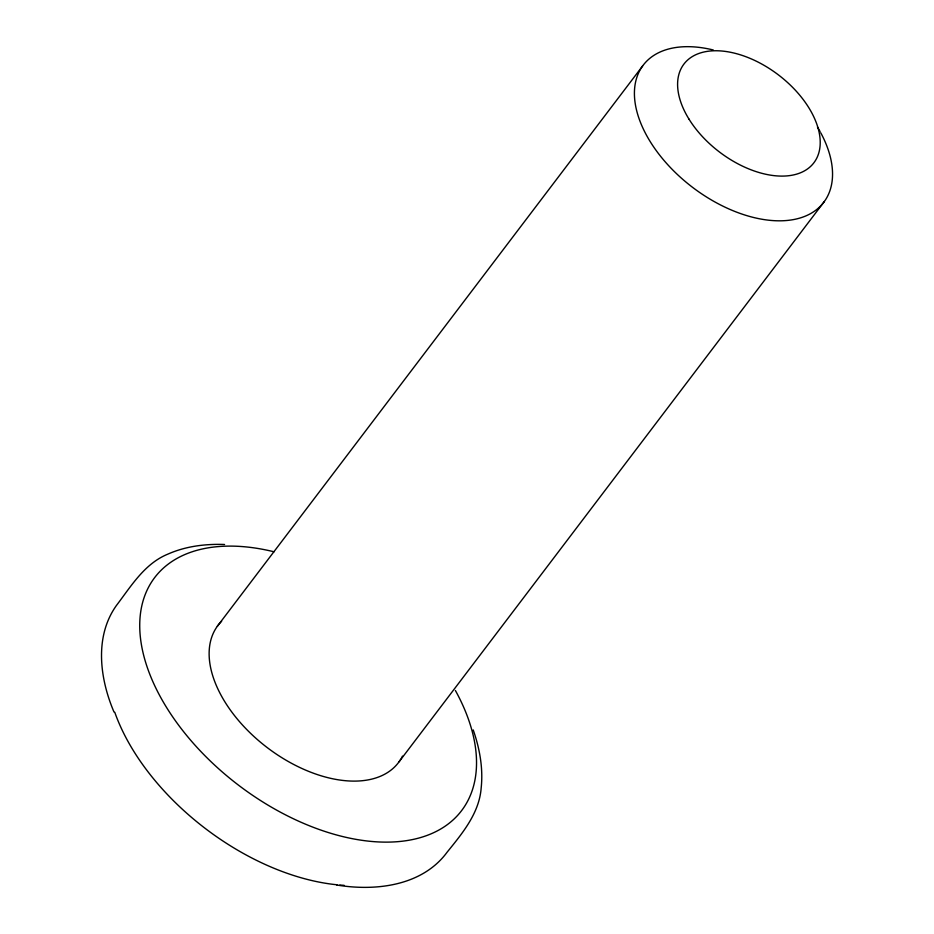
<?xml version="1.0" encoding="UTF-8"?>
<svg xmlns="http://www.w3.org/2000/svg" width="934" height="934" viewBox="0 0 934 934"><rect width="100%" height="100%" fill="white"/><g stroke="black" fill="none" stroke-linecap="round" stroke-linejoin="round"><path stroke-width="1.4" d="M217.33 626.282L642.615 65.987M399.052 761.805L824.337 201.51M224.569 544.487C205.352 543.798 185.726 546.215 168.027 554.06C144.49 563.576 131.04 586.318 116.376 605.547C94.182 636.755 99.81 678.749 114.006 712.035M336.754 885.012C375.41 891.445 422.238 886.051 447.106 852.205C462.388 833.268 479.422 813.059 481.208 787.619C483.252 768.075 479.632 748.367 473.223 729.933M455.395 690.495A192.696 114.625 37.2 0 1 374.569 841.697A192.696 114.625 37.2 0 1 147.479 667.997A192.696 114.625 37.2 0 1 274.059 551.796M344.156 885.339A192.696 114.625 37.2 0 1 339.813 885.035M336.894 884.767A192.696 114.625 37.2 0 1 114.765 712.268M820.729 132.756A113.353 67.423 37.2 0 1 771.811 220.506A113.353 67.423 37.2 0 1 638.879 118.104A113.353 67.423 37.2 0 1 713.272 49.981M817.472 127.059A113.353 67.423 37.2 0 1 820.11 131.612M400.873 759.038A113.353 67.423 37.2 0 1 266.494 747.037A113.353 67.423 37.2 0 1 221.638 621.25M402.484 756.12A113.353 67.423 37.2 0 1 401.433 758.081M688.942 119.05A81.597 48.533 37.2 0 0 812.311 164.676A81.597 48.533 37.2 0 0 745.46 56.554A81.597 48.533 37.2 0 0 688.942 119.05"/></g></svg>
